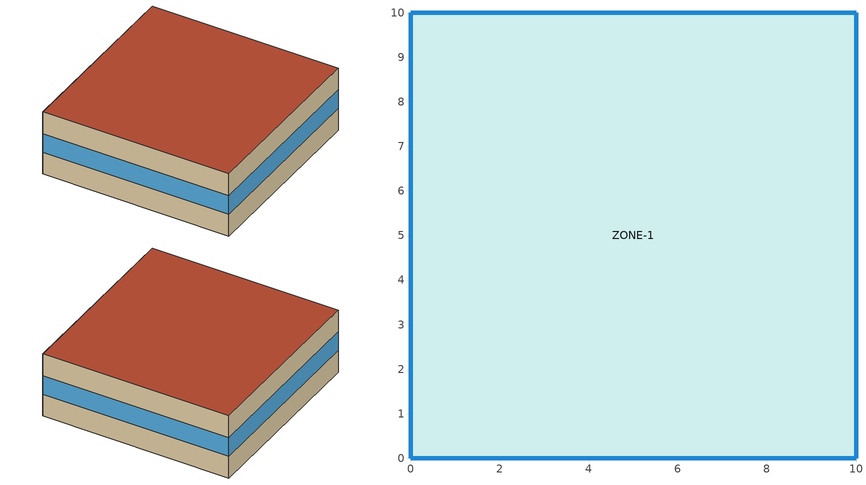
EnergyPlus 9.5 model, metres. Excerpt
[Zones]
ZONE-1
 floor ground (FOUNDATIONFLOOR): 0,0 0,10 10,10 10,0 z0
 wall outside (EXTERNALWALL): 10,10 0,10 0,0 10,0 10,10 z0:3.5
 window (Dbl Ref-C-H Clr 6mm/13mm Arg): 10,10 0,10 / 0,10 0,0 / 0,0 10,0 / 10,0 10,10 z1.23:2.27
 roof outside (ROOF): 0,10 0,0 10,0 10,10 z3.5
[Building]
officeBlockSimple: North Axis [deg]=0; Terrain=City; Loads Convergence Tolerance Value [W]=0.04; Temperature Convergence Tolerance Value [deltaC]=0.04; Solar Distribution=FullInteriorAndExterior; Maximum Number of Warmup Days=100; Minimum Number of Warmup Days - should be 100=6
[Site:GroundTemperature:BuildingSurface]
18, 18, 18, 18, 18, 18, 18, 18, 18, 18, 18, 18
[Material] Thermal Absorptance=0.9
Name | Roughness | Thickness [m] | Conductivity [W/m-K] | Density [kg/m3] | Specific Heat [J/kg-K] | Solar Absorptance | Visible Absorptance
CONCRETE-FF-0.15 | Rough | 0.15 | 2.3 | 2446 | 1000 | 0.7 | 0.7
CLT-R-0.15 | Rough | 0.15 | 0.13 | 480 | 1300 | 0.6 | 0.6
FIBRE-CEMENT-SHEET-EW-0.006; FIBRE-CEMENT-SHEET-RA-0.006 | Rough | 0.006 | 0.36 | 1833.3 | 1000 | 0.6 | 0.6
WOOL-EW-0.05 | Rough | 0.05 | 0.039 | 18 | 1800 | 0.6 | 0.6
PLASTERBOARD-EW-0.0125 | MediumSmooth | 0.0125 | 0.04 | 700 | 1000 | 0.6 | 0.6
GLASS-FIBRE-QUILT-RA-0.05 | Rough | 0.05 | 0.043 | 20 | 1030 | 0.6 | 0.6
CONCRETE-FFA-0.05 | Rough | 0.05 | 2.3 | 2446 | 1000 | 0.7 | 0.7
SYNTHETIC-CARPET-FFA-0.01 | Rough | 0.01 | 0.06 | 160 | 2500 | 0.6 | 0.6
EPS-FFB-0.05 | Rough | 0.05 | 0.035 | 22 | 1300 | 0.6 | 0.6
[WindowMaterial:Gas]
ARGON 13MM: Argon, 0.0127
[WindowMaterial:Glazing]
CLEAR 6MM: SpectralAverage, .006, .775, .071, .071, .881, .08, .08, 0, .84, .84, .9
REF C CLEAR HI 6MM: SpectralAverage, .006, .2, .16, .39, .22, .17, .35, 0, .84, .55, .9
[Construction]
Dbl Ref-C-H Clr 6mm/13mm Arg: REF C CLEAR HI 6MM, ARGON 13MM, CLEAR 6MM
FOUNDATIONFLOOR: EPS-FFB-0.05, Concrete-FF-0.15, CONCRETE-FFA-0.05, SYNTHETIC-CARPET-FFA-0.01
ROOF: GLASS-FIBRE-QUILT-RA-0.05, FIBRE-CEMENT-SHEET-RA-0.006, CLT-R-0.15
EXTERNALWALL: FIBRE-CEMENT-SHEET-EW-0.006, WOOL-EW-0.05, PLASTERBOARD-EW-0.0125
[WindowMaterial:Shade]
ROLL SHADE: 0.1, 0.8, 0.1, 0.8, 0.9, 0, 0.005, 0.1, 0.05, 0.5, 0.5, 0.5, 0.5
[Zone]
ZONE-1: Type=1; Multiplier=1; Ceiling Height=autocalculate; Volume=autocalculate
[WindowShadingControl]
SHADING-CONTROL-WINDOW-1-EW-1: ZONE-1, , ExteriorShade, , OnIfHighOutdoorAirTemperature, , 27, NO, NO, ROLL SHADE, , , , , , WINDOW-1-EW-1
SHADING-CONTROL-WINDOW-1-EW-2: ZONE-1, , ExteriorShade, , OnIfHighOutdoorAirTemperature, , 27, NO, NO, ROLL SHADE, , , , , , WINDOW-1-EW-2
SHADING-CONTROL-WINDOW-1-EW-3: ZONE-1, , ExteriorShade, , OnIfHighOutdoorAirTemperature, , 27, NO, NO, ROLL SHADE, , , , , , WINDOW-1-EW-3
SHADING-CONTROL-WINDOW-1-EW-4: ZONE-1, , ExteriorShade, , OnIfHighOutdoorAirTemperature, , 27, NO, NO, ROLL SHADE, , , , , , WINDOW-1-EW-4
[HVACTemplate:Zone:IdealLoadsAirSystem]
Zone-1: Office Thermostat, Office Year, 50, 13, 0.0156, 0.0077, NoLimit, NoLimit, Humidistat, 0.7, 60, Humidistat, 30, flow/person, 0.00833333, 0, 0, None, NoEconomizer, enthalpy, 0, 0
[ZoneVentilation:DesignFlowRate]
Zone-1 NaturalVentilation: Zone-1, Office Year, AirChanges/Hour, 0.5, Natural, 1, 1, 1, 0, 0, 0, 22, NatVentDewPointSchedule, 1
[HVACTemplate:Thermostat]
Thermostat=Office Thermostat; Heating Setpoint Schedule=Heating Setpoints; Cooling Setpoint Schedule=Cooling Setpoints
[Schedule:Day:Hourly]
Office Day: Any Number, 1, 1, 1, 1, 1, 1, 1, 1, 1, 0, 0, 0, 0, 0, 0, 0, 0, 1, 1, 1, 1, 1, 1, 1
Weekend Day: Any Number, 1, 1, 1, 1, 1, 1, 1, 1, 1, 1, 1, 1, 1, 1, 1, 1, 1, 1, 1, 1, 1, 1, 1, 1
[Schedule:Week:Compact]
Office Week: WeekDays, Office Day, AllOtherDays, Weekend Day
[Schedule:Year]
Office Year: Any Number, Office Week, 1, 1, 12, 31
[Schedule:Compact]
Heating Setpoints: Through: 12/31, For: AllDays, Until: 24:00, 20
Cooling Setpoints: Through: 12/31, For: AllDays, Until: 24:00, 25
[Schedule:File]
NatVentDewPointSchedule: ScheduleType=Any Number; Name of File=../../weather/humidityCondition_london.csv; Column Number=2; Rows to Skip at Top=1; Number of Hours of Data=8760; Column Separator=Comma
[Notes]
Geometry: Frame & geometry imported from PANDA via textfile
Operational settings: set via external parameters
